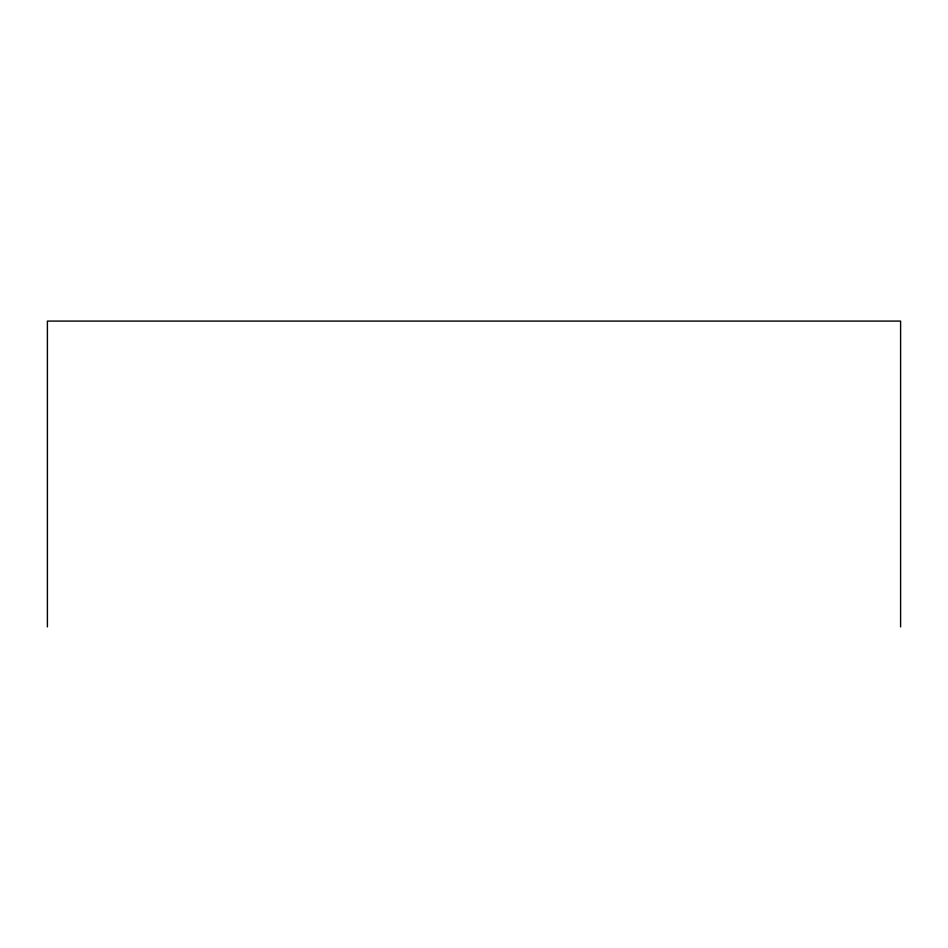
<?xml version="1.0" encoding="UTF-8"?>
<svg xmlns="http://www.w3.org/2000/svg" width="948" height="948" viewBox="0 0 948 948"><rect width="100%" height="100%" fill="white"/><g stroke="black" fill="none" stroke-linecap="round" stroke-linejoin="round"><path stroke-width="1.42" d="M900.6 626.912L900.6 321.088L47.4 321.088L47.4 626.912"/></g></svg>
